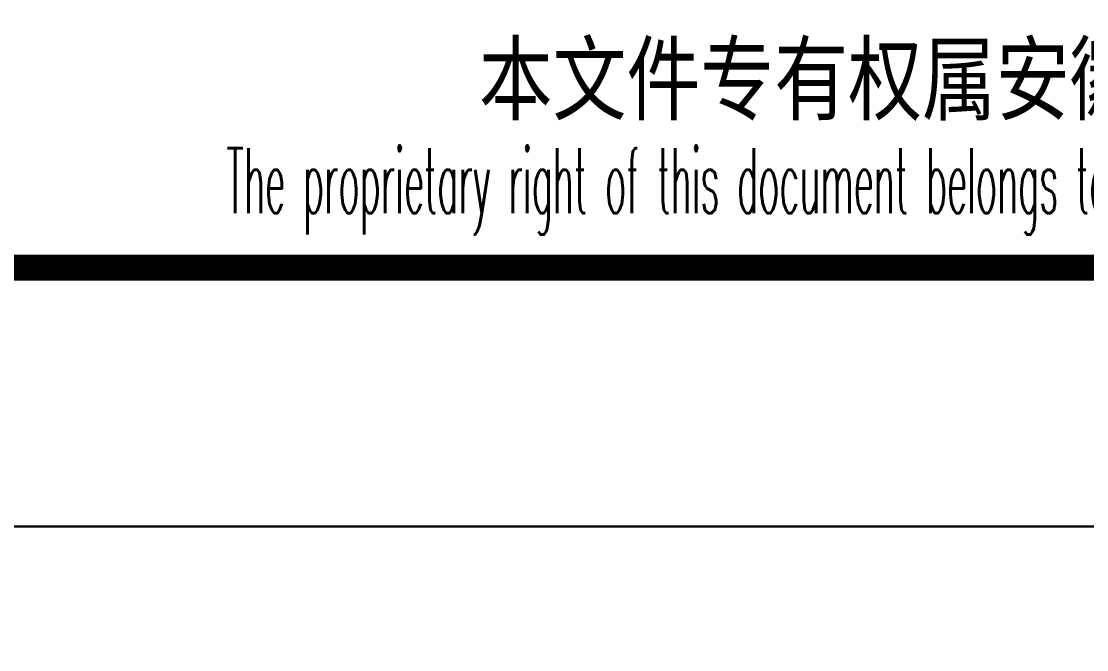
# Model space of a CAD drawing. Extents: x 5188914 to 7068445, y -542675 to 2032183.
# Drawn here: x 5235798 to 5239909, y -321812 to -319386 of the extents above; entities that cross this region are included whole.
import ezdxf
from ezdxf.enums import TextEntityAlignment as Align

# ---------------------------------------------------------------- set-up
doc = ezdxf.new("R2010")
doc.units = 0
doc.header["$LTSCALE"] = 1000
doc.header["$MEASUREMENT"] = 0
doc.layers.get('0').update_dxf_attribs({"linetype": 'CONTINUOUS'})
doc.layers.add('TH_TITLE', color=7, linetype='CONTINUOUS')
doc.styles.add('AHD_TQ', font='sceie.shx', dxfattribs={"bigfont": 'sceic.shx'})
doc.styles.add('ECEC_TQ', font='txt_l.shx', dxfattribs={"bigfont": 'hztxt_l.shx'})

msp = doc.modelspace()

# ---------------------------------------------------------------- linework, layer by layer
msp.add_line((5234307.2, -320337.3), (5252307.2, -320337.3))
at = {"layer": 'TH_TITLE'}
for points in [[(5193907.2, -321337.3), (5253307.2, -321337.3), (5253307.2, -279337.3), (5193907.2, -279337.3)], [(5193907.2, -363337.3), (5253307.2, -363337.3), (5253307.2, -321337.3), (5193907.2, -321337.3)]]:
    msp.add_lwpolyline(points, close=True, dxfattribs=at)
at = {"layer": 'TH_TITLE', "const_width": 100}
msp.add_lwpolyline([(5196407.2, -320337.3), (5252307.2, -320337.3), (5252307.2, -280337.3), (5196407.2, -280337.3)], close=True, dxfattribs=at)

# ---------------------------------------------------------------- texts
at = {"style": 'AHD_TQ'}
msp.add_text('本文件专有权属安徽华东化工医药工程有限责任公司所有,未经许可不得复制或转让给第三方', height=300, dxfattribs=at).set_placement((5243307.2, -319637.3), align=Align.MIDDLE)
at = {"style": 'ECEC_TQ', "width": 0.4}
msp.add_text('The proprietary right of this document belongs to Anhui Huadong Chemical And Medical Engineering  Co.,Ltd.  and any replication or transfer to the 3rd. side is forbidden without its permission. ', height=250, dxfattribs=at).set_placement((5243307.2, -320037.3), align=Align.MIDDLE)

doc.saveas('drawing.dxf')
